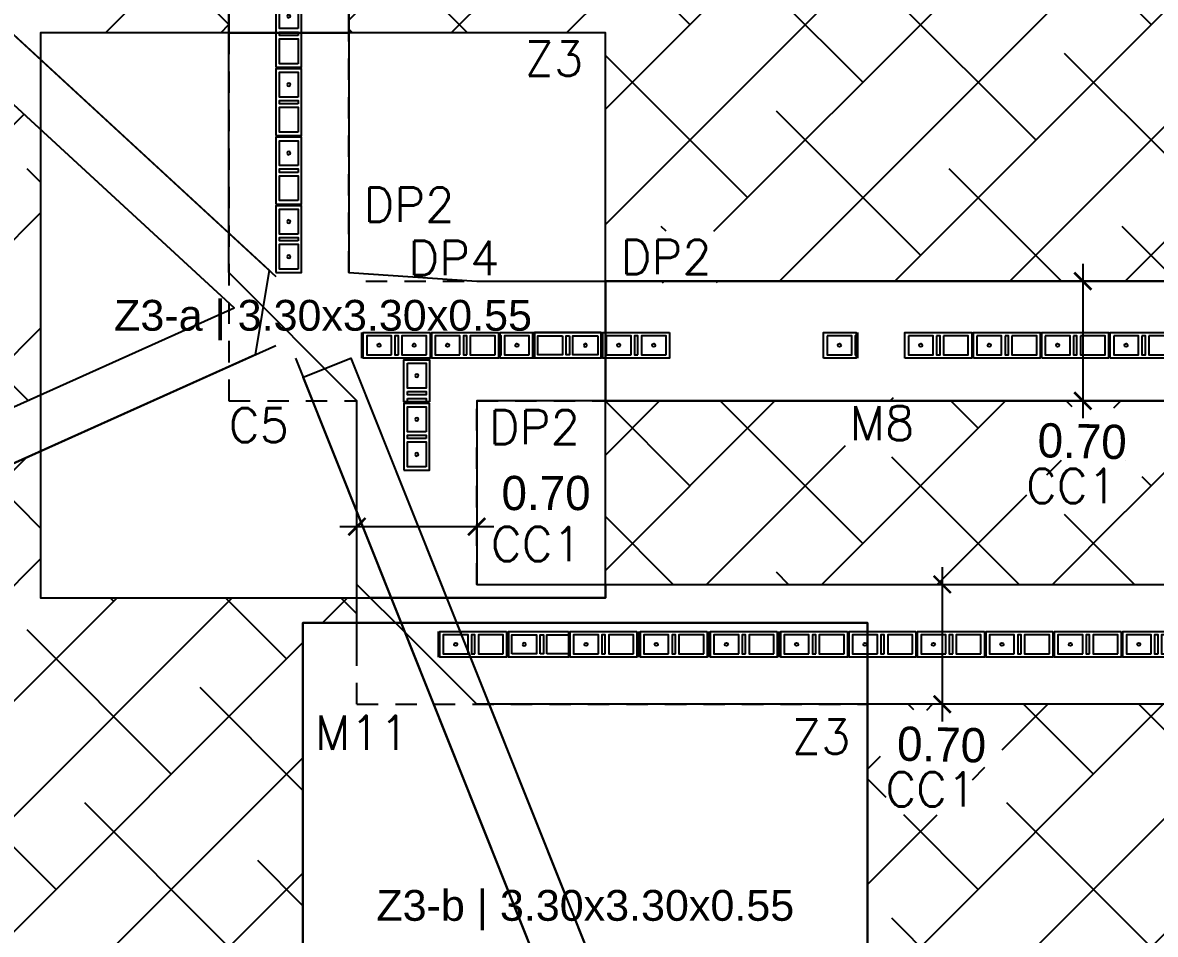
# Model space of a CAD drawing. Header units: metres. Extents: x -33.7 to 12.8, y -17.6 to 9.1.
# Drawn here: x -12.99 to -6.37, y -2.28 to 3.04 of the extents above; entities that cross this region are included whole.
import ezdxf
from ezdxf.enums import TextEntityAlignment as Align
from ezdxf.xclip import XClip

# ---------------------------------------------------------------- set-up
doc = ezdxf.new("R2010")
doc.units = ezdxf.units.M
doc.header["$XCLIPFRAME"] = 2
doc.linetypes.add('HIDDEN', pattern=[0.375, 0.25, -0.125])
for name, color, linetype in [('BLOCK251', 1, 'Continuous'), ('CIMIENTO 004', 4, 'Continuous'), ('COTAS', 1, 'Continuous'), ('CUANT-CC1-NETO', 30, 'Continuous'), ('CUANT-SA', 3, 'Continuous'), ('CUANT-TEXTO', 7, 'Continuous'), ('CUANT-TRASLAPE-ZAPATA', 8, 'Continuous'), ('CUANT-ZAPATAS', 5, 'Continuous'), ('S-contrapiso 001', 1, 'Continuous'), ('S-cotas 001', 1, 'Continuous'), ('S-solera de amarre 003', 3, 'Continuous'), ('S-text 003', 3, 'Continuous'), ('TEX5', 4, 'Continuous'), ('ZAPATA', 6, 'Continuous')]:
    doc.layers.add(name, color=color, linetype=linetype)
doc.styles.add('ROMANS', font='romans')
doc.styles.add('ROTULOS', font='GOTHIC.TTF')
doc.styles.get("Standard").update_dxf_attribs({"font": 'arial.ttf'})
doc.dimstyles.new('DIM_100_2', dxfattribs={"dimtxt": 0.2, "dimasz": 0.1, "dimexe": 0.1, "dimexo": 0.1, "dimgap": 0.15, "dimtad": 1, "dimtxsty": 'ROTULOS', "dimblk": 'ARCHTICK', "dimcen": 0.1, "dimdle": 0.1, "dimclrd": 256, "dimclre": 256, "dimclrt": 1, "dimaunit": 1, "dimadec": 3, "dimazin": 3, "dimtfac": 1, "dimtix": 1, "dimtmove": 2, "dimatfit": 0, "dimldrblk": 'FLECHA', "dimfxl": 0.25, "dimtvp": 1, "dimlwd": -1, "dimlwe": -1})

# ---------------------------------------------------------------- blocks, each defined once
blk = doc.blocks.new('*U159')
for points in [[(-0.075, 0.4), (0.075, 0.4), (0.075, 0.01), (-0.075, 0.01)], [(0.055, 0.38), (-0.055, 0.38), (-0.055, 0.235), (0.055, 0.235)], [(0.055, 0.215), (-0.055, 0.215), (-0.055, 0.195), (0.055, 0.195)], [(0.055, 0.175), (-0.055, 0.175), (-0.055, 0.03), (0.055, 0.03)]]:
    blk.add_lwpolyline(points, close=True)
at = {"color": 251}
blk.add_lwpolyline([(-0.075, 0), (0.075, 0)], dxfattribs=at)
at = {"color": 3}
blk.add_circle((0, 0.1025), 0.00953, dxfattribs=at)
blk = doc.blocks.new('*U160')
for points in [[(-0.075, 0.4), (0.075, 0.4), (0.075, 0.01), (-0.075, 0.01)], [(0.055, 0.38), (-0.055, 0.38), (-0.055, 0.235), (0.055, 0.235)], [(0.055, 0.215), (-0.055, 0.215), (-0.055, 0.195), (0.055, 0.195)], [(0.055, 0.175), (-0.055, 0.175), (-0.055, 0.03), (0.055, 0.03)]]:
    blk.add_lwpolyline(points, close=True)
at = {"color": 251}
blk.add_lwpolyline([(-0.075, 0), (0.075, 0)], dxfattribs=at)
at = {"color": 3}
blk.add_circle((0, 0.1025), 0.00953, dxfattribs=at)
blk = doc.blocks.new('*U161')
for points in [[(-0.075, 0.4), (0.075, 0.4), (0.075, 0.01), (-0.075, 0.01)], [(0.055, 0.38), (-0.055, 0.38), (-0.055, 0.235), (0.055, 0.235)], [(0.055, 0.215), (-0.055, 0.215), (-0.055, 0.195), (0.055, 0.195)], [(0.055, 0.175), (-0.055, 0.175), (-0.055, 0.03), (0.055, 0.03)]]:
    blk.add_lwpolyline(points, close=True)
at = {"color": 251}
blk.add_lwpolyline([(-0.075, 0), (0.075, 0)], dxfattribs=at)
at = {"color": 3}
blk.add_circle((0, 0.1025), 0.00953, dxfattribs=at)
blk = doc.blocks.new('*U162')
for points in [[(-0.075, 0.4), (0.075, 0.4), (0.075, 0.01), (-0.075, 0.01)], [(0.055, 0.38), (-0.055, 0.38), (-0.055, 0.235), (0.055, 0.235)], [(0.055, 0.215), (-0.055, 0.215), (-0.055, 0.195), (0.055, 0.195)], [(0.055, 0.175), (-0.055, 0.175), (-0.055, 0.03), (0.055, 0.03)]]:
    blk.add_lwpolyline(points, close=True)
at = {"color": 251}
blk.add_lwpolyline([(-0.075, 0), (0.075, 0)], dxfattribs=at)
at = {"color": 3}
blk.add_circle((0, 0.1025), 0.00953, dxfattribs=at)
blk = doc.blocks.new('*U164')
for points in [[(-0.075, 0.4), (0.075, 0.4), (0.075, 0.01), (-0.075, 0.01)], [(0.055, 0.38), (-0.055, 0.38), (-0.055, 0.235), (0.055, 0.235)], [(0.055, 0.215), (-0.055, 0.215), (-0.055, 0.195), (0.055, 0.195)], [(0.055, 0.175), (-0.055, 0.175), (-0.055, 0.03), (0.055, 0.03)]]:
    blk.add_lwpolyline(points, close=True)
at = {"color": 251}
blk.add_lwpolyline([(-0.075, 0), (0.075, 0)], dxfattribs=at)
at = {"color": 3}
blk.add_circle((0, 0.1025), 0.00953, dxfattribs=at)
blk = doc.blocks.new('*U163')
for points in [[(-0.075, 0.4), (0.075, 0.4), (0.075, 0.01), (-0.075, 0.01)], [(0.055, 0.38), (-0.055, 0.38), (-0.055, 0.235), (0.055, 0.235)], [(0.055, 0.215), (-0.055, 0.215), (-0.055, 0.195), (0.055, 0.195)], [(0.055, 0.175), (-0.055, 0.175), (-0.055, 0.03), (0.055, 0.03)]]:
    blk.add_lwpolyline(points, close=True)
at = {"color": 251}
blk.add_lwpolyline([(-0.075, 0), (0.075, 0)], dxfattribs=at)
at = {"color": 3}
blk.add_circle((0, 0.1025), 0.00953, dxfattribs=at)
blk = doc.blocks.new('*U165')
for points in [[(-0.075, 0.4), (0.075, 0.4), (0.075, 0.01), (-0.075, 0.01)], [(0.055, 0.38), (-0.055, 0.38), (-0.055, 0.235), (0.055, 0.235)], [(0.055, 0.215), (-0.055, 0.215), (-0.055, 0.195), (0.055, 0.195)], [(0.055, 0.175), (-0.055, 0.175), (-0.055, 0.03), (0.055, 0.03)]]:
    blk.add_lwpolyline(points, close=True)
at = {"color": 3}
blk.add_circle((0, 0.3075), 0.00953, dxfattribs=at)
blk = doc.blocks.new('*U166')
for points in [[(-0.075, 0.4), (0.075, 0.4), (0.075, 0.01), (-0.075, 0.01)], [(0.055, 0.38), (-0.055, 0.38), (-0.055, 0.235), (0.055, 0.235)], [(0.055, 0.215), (-0.055, 0.215), (-0.055, 0.195), (0.055, 0.195)], [(0.055, 0.175), (-0.055, 0.175), (-0.055, 0.03), (0.055, 0.03)]]:
    blk.add_lwpolyline(points, close=True)
at = {"color": 251}
blk.add_lwpolyline([(-0.075, 0), (0.075, 0)], dxfattribs=at)
at = {"color": 3}
for centre in [(0, 0.3075), (0, 0.1025)]:
    blk.add_circle(centre, 0.00953, dxfattribs=at)
blk = doc.blocks.new('*U167')
for points in [[(-0.075, 0.4), (0.075, 0.4), (0.075, 0.01), (-0.075, 0.01)], [(0.055, 0.38), (-0.055, 0.38), (-0.055, 0.235), (0.055, 0.235)], [(0.055, 0.215), (-0.055, 0.215), (-0.055, 0.195), (0.055, 0.195)], [(0.055, 0.175), (-0.055, 0.175), (-0.055, 0.03), (0.055, 0.03)]]:
    blk.add_lwpolyline(points, close=True)
at = {"color": 251}
blk.add_lwpolyline([(-0.075, 0), (0.075, 0)], dxfattribs=at)
at = {"color": 3}
blk.add_circle((0, 0.1025), 0.00953, dxfattribs=at)
blk = doc.blocks.new('*U168')
for points in [[(-0.075, 0.4), (0.075, 0.4), (0.075, 0.21), (-0.075, 0.21)], [(0.055, 0.38), (-0.055, 0.38), (-0.055, 0.235), (0.055, 0.235)]]:
    blk.add_lwpolyline(points, close=True)
at = {"color": 251}
blk.add_lwpolyline([(-0.075, 0.2), (0.075, 0.2)], dxfattribs=at)
blk.add_lwpolyline([(0.055, 0.21), (0.055, 0.215), (-0.055, 0.215), (-0.055, 0.21)])
at = {"color": 3}
blk.add_circle((0, 0.3075), 0.00953, dxfattribs=at)
blk = doc.blocks.new('*U169')
for points in [[(-0.075, 0.4), (0.075, 0.4), (0.075, 0.01), (-0.075, 0.01)], [(0.055, 0.38), (-0.055, 0.38), (-0.055, 0.235), (0.055, 0.235)], [(0.055, 0.215), (-0.055, 0.215), (-0.055, 0.195), (0.055, 0.195)], [(0.055, 0.175), (-0.055, 0.175), (-0.055, 0.03), (0.055, 0.03)]]:
    blk.add_lwpolyline(points, close=True)
at = {"color": 251}
blk.add_lwpolyline([(-0.075, 0), (0.075, 0)], dxfattribs=at)
at = {"color": 3}
for centre in [(0, 0.3075), (0, 0.1025)]:
    blk.add_circle(centre, 0.00953, dxfattribs=at)
blk = doc.blocks.new('*U170')
for points in [[(-0.075, 0.4), (0.075, 0.4), (0.075, 0.21), (-0.075, 0.21)], [(0.055, 0.38), (-0.055, 0.38), (-0.055, 0.235), (0.055, 0.235)]]:
    blk.add_lwpolyline(points, close=True)
at = {"color": 251}
blk.add_lwpolyline([(-0.075, 0.2), (0.075, 0.2)], dxfattribs=at)
blk.add_lwpolyline([(0.055, 0.21), (0.055, 0.215), (-0.055, 0.215), (-0.055, 0.21)])
at = {"color": 3}
blk.add_circle((0, 0.3075), 0.00953, dxfattribs=at)
blk = doc.blocks.new('*U171')
for points in [[(-0.075, 0.4), (0.075, 0.4), (0.075, 0.01), (-0.075, 0.01)], [(0.055, 0.38), (-0.055, 0.38), (-0.055, 0.235), (0.055, 0.235)], [(0.055, 0.215), (-0.055, 0.215), (-0.055, 0.195), (0.055, 0.195)], [(0.055, 0.175), (-0.055, 0.175), (-0.055, 0.03), (0.055, 0.03)]]:
    blk.add_lwpolyline(points, close=True)
at = {"color": 251}
blk.add_lwpolyline([(-0.075, 0), (0.075, 0)], dxfattribs=at)
at = {"color": 3}
blk.add_circle((0, 0.3075), 0.00953, dxfattribs=at)
blk = doc.blocks.new('*U172')
for points in [[(-0.075, 0.4), (0.075, 0.4), (0.075, 0.01), (-0.075, 0.01)], [(0.055, 0.38), (-0.055, 0.38), (-0.055, 0.235), (0.055, 0.235)], [(0.055, 0.215), (-0.055, 0.215), (-0.055, 0.195), (0.055, 0.195)], [(0.055, 0.175), (-0.055, 0.175), (-0.055, 0.03), (0.055, 0.03)]]:
    blk.add_lwpolyline(points, close=True)
at = {"color": 251}
blk.add_lwpolyline([(-0.075, 0), (0.075, 0)], dxfattribs=at)
at = {"color": 3}
blk.add_circle((0, 0.3075), 0.00953, dxfattribs=at)
blk = doc.blocks.new('*U192')
for points in [[(-0.075, 0.4), (0.075, 0.4), (0.075, 0.01), (-0.075, 0.01)], [(0.055, 0.38), (-0.055, 0.38), (-0.055, 0.235), (0.055, 0.235)], [(0.055, 0.215), (-0.055, 0.215), (-0.055, 0.195), (0.055, 0.195)], [(0.055, 0.175), (-0.055, 0.175), (-0.055, 0.03), (0.055, 0.03)]]:
    blk.add_lwpolyline(points, close=True)
at = {"color": 251}
blk.add_lwpolyline([(-0.075, 0), (0.075, 0)], dxfattribs=at)
at = {"color": 3}
blk.add_circle((0, 0.3075), 0.00953, dxfattribs=at)
blk = doc.blocks.new('*U193')
for points in [[(-0.075, 0.4), (0.075, 0.4), (0.075, 0.01), (-0.075, 0.01)], [(0.055, 0.38), (-0.055, 0.38), (-0.055, 0.235), (0.055, 0.235)], [(0.055, 0.215), (-0.055, 0.215), (-0.055, 0.195), (0.055, 0.195)], [(0.055, 0.175), (-0.055, 0.175), (-0.055, 0.03), (0.055, 0.03)]]:
    blk.add_lwpolyline(points, close=True)
at = {"color": 251}
blk.add_lwpolyline([(-0.075, 0), (0.075, 0)], dxfattribs=at)
at = {"color": 3}
blk.add_circle((0, 0.3075), 0.00953, dxfattribs=at)
blk = doc.blocks.new('*U199')
for points in [[(-0.075, 0.4), (0.075, 0.4), (0.075, 0.01), (-0.075, 0.01)], [(0.055, 0.38), (-0.055, 0.38), (-0.055, 0.235), (0.055, 0.235)], [(0.055, 0.215), (-0.055, 0.215), (-0.055, 0.195), (0.055, 0.195)], [(0.055, 0.175), (-0.055, 0.175), (-0.055, 0.03), (0.055, 0.03)]]:
    blk.add_lwpolyline(points, close=True)
at = {"color": 251}
blk.add_lwpolyline([(-0.075, 0), (0.075, 0)], dxfattribs=at)
at = {"color": 3}
for centre in [(0, 0.3075), (0, 0.1025)]:
    blk.add_circle(centre, 0.00953, dxfattribs=at)
blk = doc.blocks.new('*U200')
for points in [[(-0.075, 0.4), (0.075, 0.4), (0.075, 0.01), (-0.075, 0.01)], [(0.055, 0.38), (-0.055, 0.38), (-0.055, 0.235), (0.055, 0.235)], [(0.055, 0.215), (-0.055, 0.215), (-0.055, 0.195), (0.055, 0.195)], [(0.055, 0.175), (-0.055, 0.175), (-0.055, 0.03), (0.055, 0.03)]]:
    blk.add_lwpolyline(points, close=True)
at = {"color": 3}
blk.add_circle((0, 0.3075), 0.00953, dxfattribs=at)
blk = doc.blocks.new('*U278')
for points in [[(-0.075, 0.4), (0.075, 0.4), (0.075, 0.01), (-0.075, 0.01)], [(0.055, 0.38), (-0.055, 0.38), (-0.055, 0.235), (0.055, 0.235)], [(0.055, 0.215), (-0.055, 0.215), (-0.055, 0.195), (0.055, 0.195)], [(0.055, 0.175), (-0.055, 0.175), (-0.055, 0.03), (0.055, 0.03)]]:
    blk.add_lwpolyline(points, close=True)
at = {"color": 251}
blk.add_lwpolyline([(-0.075, 0), (0.075, 0)], dxfattribs=at)
at = {"color": 3}
for centre in [(0, 0.3075), (0, 0.1025)]:
    blk.add_circle(centre, 0.00953, dxfattribs=at)
blk = doc.blocks.new('*U279')
for points in [[(-0.075, 0.4), (0.075, 0.4), (0.075, 0.01), (-0.075, 0.01)], [(0.055, 0.38), (-0.055, 0.38), (-0.055, 0.235), (0.055, 0.235)], [(0.055, 0.215), (-0.055, 0.215), (-0.055, 0.195), (0.055, 0.195)], [(0.055, 0.175), (-0.055, 0.175), (-0.055, 0.03), (0.055, 0.03)]]:
    blk.add_lwpolyline(points, close=True)
at = {"color": 251}
blk.add_lwpolyline([(-0.075, 0), (0.075, 0)], dxfattribs=at)
at = {"color": 3}
blk.add_circle((0, 0.1025), 0.00953, dxfattribs=at)
blk = doc.blocks.new('*U280')
for points in [[(-0.075, 0.4), (0.075, 0.4), (0.075, 0.01), (-0.075, 0.01)], [(0.055, 0.38), (-0.055, 0.38), (-0.055, 0.235), (0.055, 0.235)], [(0.055, 0.215), (-0.055, 0.215), (-0.055, 0.195), (0.055, 0.195)], [(0.055, 0.175), (-0.055, 0.175), (-0.055, 0.03), (0.055, 0.03)]]:
    blk.add_lwpolyline(points, close=True)
at = {"color": 251}
blk.add_lwpolyline([(-0.075, 0), (0.075, 0)], dxfattribs=at)
at = {"color": 3}
blk.add_circle((0, 0.1025), 0.00953, dxfattribs=at)
blk = doc.blocks.new('*U281')
for points in [[(-0.075, 0.4), (0.075, 0.4), (0.075, 0.01), (-0.075, 0.01)], [(0.055, 0.38), (-0.055, 0.38), (-0.055, 0.235), (0.055, 0.235)], [(0.055, 0.215), (-0.055, 0.215), (-0.055, 0.195), (0.055, 0.195)], [(0.055, 0.175), (-0.055, 0.175), (-0.055, 0.03), (0.055, 0.03)]]:
    blk.add_lwpolyline(points, close=True)
at = {"color": 251}
blk.add_lwpolyline([(-0.075, 0), (0.075, 0)], dxfattribs=at)
at = {"color": 3}
blk.add_circle((0, 0.1025), 0.00953, dxfattribs=at)
blk = doc.blocks.new('_ArchTick')
at = {"color": 0, "linetype": 'ByBlock', "lineweight": -2, "const_width": 0.15}
blk.add_lwpolyline([(-0.5, -0.5), (0.5, 0.5)], dxfattribs=at)
blk = doc.blocks.new('*D420')
at = {"layer": 'COTAS', "transparency": 16777216}
for p, q in [((-11.1382, 0.099), (-10.2382, 0.099)), ((-11.0382, -0.001), (-11.0382, -0.001)), ((-10.3382, -0.001), (-10.3382, -0.001))]:
    blk.add_line(p, q, dxfattribs=at)
at = {"layer": 'Defpoints', "color": 0, "transparency": 16777216}
for p in [(-11.0382, 0.099), (-10.3382, 0.099), (-10.3382, 0.099)]:
    blk.add_point(p, dxfattribs=at)
at = {"layer": 'COTAS', "linetype": 'ByBlock', "transparency": 16777216, "xscale": 0.1, "yscale": 0.1, "zscale": 0.1, "rotation": 180}
blk.add_blockref('_ArchTick', (-11.0382, 0.099), dxfattribs=at)
at = {"layer": 'COTAS', "linetype": 'ByBlock', "transparency": 16777216, "xscale": 0.1, "yscale": 0.1, "zscale": 0.1}
blk.add_blockref('_ArchTick', (-10.3382, 0.099), dxfattribs=at)
at = {"layer": 'COTAS', "color": 1, "transparency": 16777216, "insert": (-9.9329, 0.2941), "char_height": 0.2, "attachment_point": 5, "style": 'ROTULOS'}
blk.add_mtext('\\A1;0.70', dxfattribs=at)
blk = doc.blocks.new('FLECHA')
h = blk.add_hatch(color=256)
edge = h.paths.add_edge_path()
edge.add_line((-0.76, -0.716), (-0.346, 0))
edge.add_line((-0.346, 0), (-0.76, 0.716))
edge.add_arc((-0.63, 0.791), 0.15, 30, 210, ccw=False)
edge.add_line((-0.5, 0.866), (0, 0))
edge.add_line((0, 0), (-0.5, -0.866))
edge.add_arc((-0.63, -0.791), 0.15, 150, 330, ccw=False)
blk.add_line((-0.346, 0), (-1.83, 0))
blk.add_lwpolyline([(-0.76, -0.716), (-0.346, 0), (-0.76, 0.716, -1), (-0.5, 0.866), (0, 0), (-0.5, -0.866, -1)], format="xyb", close=True)
blk = doc.blocks.new('*D428')
at = {"layer": 'Defpoints', "color": 0, "transparency": 16777216}
for p in [(-6.7963, 1.5334), (-6.7963, 0.8334), (-6.7963, 0.8334)]:
    blk.add_point(p, dxfattribs=at)
at = {"layer": 'S-cotas 001', "transparency": 16777216}
for p, q in [((-6.7963, 1.6334), (-6.7963, 0.7334)), ((-6.6963, 1.5334), (-6.6963, 1.5334)), ((-6.6963, 0.8334), (-6.6963, 0.8334))]:
    blk.add_line(p, q, dxfattribs=at)
at = {"layer": 'S-cotas 001', "linetype": 'ByBlock', "transparency": 16777216, "xscale": 0.1, "yscale": 0.1, "zscale": 0.1}
for p, rotation in [((-6.7963, 1.5334), 90), ((-6.7963, 0.8334), 270)]:
    blk.add_blockref('_ArchTick', p, dxfattribs=dict(at, rotation=rotation))
at = {"layer": 'S-cotas 001', "color": 1, "transparency": 16777216, "insert": (-6.8002, 0.597), "char_height": 0.2, "attachment_point": 5, "rotation": 358.70947, "style": 'ROTULOS'}
blk.add_mtext('\\A1;0.70', dxfattribs=at)
blk = doc.blocks.new('*D429')
at = {"layer": 'Defpoints', "color": 0, "transparency": 16777216}
for p in [(-7.6178, -0.2387), (-7.6178, -0.9387), (-7.6178, -0.9387)]:
    blk.add_point(p, dxfattribs=at)
at = {"layer": 'S-cotas 001', "transparency": 16777216}
for p, q in [((-7.6178, -0.1387), (-7.6178, -1.0387)), ((-7.5178, -0.2387), (-7.5178, -0.2387)), ((-7.5178, -0.9387), (-7.5178, -0.9387))]:
    blk.add_line(p, q, dxfattribs=at)
at = {"layer": 'S-cotas 001', "linetype": 'ByBlock', "transparency": 16777216, "xscale": 0.1, "yscale": 0.1, "zscale": 0.1}
for p, rotation in [((-7.6178, -0.2387), 90), ((-7.6178, -0.9387), 270)]:
    blk.add_blockref('_ArchTick', p, dxfattribs=dict(at, rotation=rotation))
at = {"layer": 'S-cotas 001', "color": 1, "transparency": 16777216, "insert": (-7.6217, -1.1751), "char_height": 0.2, "attachment_point": 5, "rotation": 358.70947, "style": 'ROTULOS'}
blk.add_mtext('\\A1;0.70', dxfattribs=at)

msp = doc.modelspace()

# ---------------------------------------------------------------- hatches: boundary and pattern name
at = {"layer": 'S-contrapiso 001'}
h = msp.add_hatch(dxfattribs=at)
h.set_pattern_fill('ANSI38', color=256, scale=0.15)
h.paths.add_polyline_path([(-4.6593, 0.8334), (-8.386, 0.8334), (-8.386, -0.2387), (-4.6593, -0.2387)])
h.paths.add_polyline_path([(-5.3507, 0.0369), (-4.7173, 0.0369), (-4.7173, -0.2631), (-5.3507, -0.2631)])
h.paths.add_polyline_path([(-8.1834, 0.8535), (-7.731, 0.8535), (-7.731, 0.5535), (-8.1834, 0.5535)])
h.paths.add_polyline_path([(-9.586, 0.8334), (-9.586, -0.2387), (-8.386, -0.2387), (-8.386, 0.8334)])
h.paths.add_polyline_path([(-8.386, 6.3702), (-8.386, 1.5334), (-4.6593, 1.5334), (-4.6593, 3.3291), (-2.586, 3.3291), (-2.586, 6.3702)])
h.paths.add_polyline_path([(-11.086, 6.3702), (-11.086, 2.9834), (-9.586, 2.9834), (-9.586, 1.5334), (-8.386, 1.5334), (-8.386, 6.3702)])
h.paths.add_polyline_path([(-9.5393, 1.8241), (-8.9155, 1.8241), (-8.9155, 1.5241), (-9.5393, 1.5241)])
h.paths.add_polyline_path([(-8.386, 6.3702), (-8.386, 7.7363), (-8.8848, 7.7363), (-9.2848, 7.7363), (-9.6848, 7.7363), (-10.0848, 7.7363), (-10.4848, 7.7363), (-10.611, 7.7363), (-10.8848, 7.7362), (-11.086, 7.7362), (-11.086, 6.3702)])
h.paths.add_polyline_path([(-3.182, 7.8863), (-3.182, 7.8663), (-3.182, 7.8364), (-3.182, 7.7563), (-3.182, 7.7363), (-3.372, 7.7363), (-3.372, 7.8364), (-3.7597, 7.8364), (-3.7597, 7.7363), (-3.986, 7.7363), (-3.986, 6.7363), (-4.686, 6.7363), (-4.686, 7.7363), (-4.9222, 7.7363), (-5.1122, 7.7363), (-5.3598, 7.7363), (-5.7598, 7.7363), (-6.1598, 7.7363), (-6.5598, 7.7363), (-6.9598, 7.7363), (-7.3598, 7.7363), (-7.586, 7.7362), (-7.586, 6.7363), (-8.286, 6.7363), (-8.286, 7.7363), (-8.386, 7.7363), (-8.386, 6.3702), (-2.586, 6.3702), (-2.586, 6.7363), (-2.936, 6.7363), (-2.936, 7.7363), (-3.172, 7.7363), (-3.172, 7.8364), (-3.172, 7.8863)], is_closed=False)
h.paths.add_polyline_path([(-2.586, 3.3291), (1.439, 3.3291), (1.439, 4.9451), (-2.011, 4.9451), (-2.011, 6.3702), (-2.586, 6.3702)])
h.paths.add_polyline_path([(-2.011, 7.7363), (-2.236, 7.7363), (-2.236, 6.7363), (-2.586, 6.7363), (-2.586, 6.3702), (-2.011, 6.3702)])
h.paths.add_polyline_path([(4.6574, 4.9302), (3.9462, 5.2268), (4.0571, 5.4926), (2.139, 6.2926), (2.139, 1.5084), (3.2303, 1.5084)])
h.paths.add_polyline_path([(10.1144, 2.8169), (9.7724, 2.9595), (9.9071, 3.2826), (6.4461, 4.726), (6.2536, 4.2645), (5.3035, 4.6608), (3.9158, 1.3334), (9.4957, 1.3334), (9.7777, 2.0095)])
h.paths.add_polyline_path([(8.7205, 1.6505), (9.3407, 1.3935), (9.1876, 1.024), (8.5673, 1.281)])
h.paths.add_polyline_path([(9.4957, 1.3334), (3.9158, 1.3334), (3.6968, 0.8084), (2.139, 0.8084), (2.139, -2.6637), (7.8287, -2.6637)])
h.paths.add_polyline_path([(7.0302, -2.4025), (7.6504, -2.6595), (7.4973, -3.029), (6.877, -2.772)])
h.paths.add_polyline_path([(8.6568, 1.3446), (9.1961, 1.0926), (9.0691, 0.8208), (8.5298, 1.0728)])
h.paths.add_polyline_path([(7.453, -3.5646), (7.8287, -2.6637), (2.139, -2.6637), (2.139, -3.1747), (3.0741, -3.5646)])
h.paths.add_polyline_path([(3.0741, -3.5646), (6.4622, -4.9777), (6.5969, -4.6546), (6.9389, -4.7973), (7.453, -3.5646)])
h.paths.add_polyline_path([(-5.3882, -2.6637), (-5.3882, -0.9387), (-8.0538, -0.9387), (-8.0538, -2.6637)])
h.paths.add_polyline_path([(-6.0368, -2.5157), (-5.5845, -2.5157), (-5.5845, -2.8157), (-6.0368, -2.8157)])
h.paths.add_polyline_path([(-11.386, -3.8953), (-11.386, -2.6637), (-11.386, -0.3166), (-12.886, -0.3166), (-12.886, 0.5401), (-15.8572, -0.7944), (-17.5814, -3.3881), (-14.0719, -5.7717), (-13.5557, -4.9952), (-12.557, -5.6591)])
h.paths.add_polyline_path([(-15.8572, -0.7944), (-17.6054, -1.5796), (-17.4593, -1.6767), (-18.2811, -2.9129), (-17.5814, -3.3881)])
h.paths.add_polyline_path([(-12.886, 1.3334), (-12.886, 2.4194), (-15.3829, 4.7202), (-17.9279, 4.7202), (-20.7334, 0.4997), (-17.9006, -1.3833), (-15.5456, -0.3256), (-14.4428, 1.3334)])
h.paths.add_polyline_path([(-11.786, 2.9834), (-12.886, 2.9834), (-12.886, 2.8274), (-15.36, 5.107), (-15.36, 5.5139), (-11.786, 5.5139), (-11.786, 2.9834)])
h.paths.add_polyline_path([(-23.2556, 0.1331), (-23.1743, 0.079), (-22.2323, 1.4961), (-20.9832, 0.6658), (-18.2881, 4.7202), (-18.66, 4.7202), (-18.66, 7.0363)])
h.paths.add_polyline_path([(-15.36, 7.0363), (-15.36, 6.3702), (-11.786, 6.3702), (-11.786, 7.0363)])
h.paths.add_polyline_path([(-14.9493, 6.5059), (-14.4969, 6.5059), (-14.4969, 6.2059), (-14.9493, 6.2059)])
h.paths.add_polyline_path([(-13.402, 7.054), (-12.7307, 7.0389), (-12.7397, 6.639), (-13.411, 6.6541)])
h.paths.add_polyline_path([(-11.736, 6.2139), (-11.736, 6.3702), (-15.36, 6.3702), (-15.36, 6.2139)])
h.paths.add_polyline_path([(-22.706, -7.3169), (-22.4748, -6.3262), (-20.6318, -6.7465), (-19.9949, -3.9537), (-22.5603, -2.2485), (-24.2496, -4.7898), (-23.3334, -5.3988), (-24.0254, -6.4398)])
h.paths.add_polyline_path([(-25.7636, -7.053), (-25.6242, -7.0875), (-25.9129, -8.2523), (-23.5743, -8.8319), (-23.4877, -8.4824), (-23.4397, -8.2471), (-23.8182, -8.1533), (-24.2016, -8.0582), (-24.5899, -7.962), (-24.9781, -7.8658), (-25.3664, -7.7696), (-25.7449, -7.6757), (-25.7088, -7.5301), (-25.3206, -7.6264), (-24.9323, -7.7226), (-24.5441, -7.8188), (-24.1558, -7.9151), (-23.7821, -8.0077), (-23.3939, -8.1039), (-23.2483, -8.14), (-23.3445, -8.5282), (-23.4287, -8.868), (-23.0877, -8.9525), (-22.706, -7.3169), (-24.0254, -6.4398), (-24.7173, -7.4808), (-25.6392, -6.868)])
h.paths.add_polyline_path([(-19.3284, -9.3819), (-18.7609, -9.7591), (-16.3508, -6.1334), (-13.937, -7.7379), (-13.7738, -7.492), (-14.7736, -6.8274), (-14.238, -6.0216), (-17.7475, -3.638), (-19.9216, -6.9085), (-18.797, -7.165)])
h.paths.add_polyline_path([(-19.7546, -10.8089), (-19.5492, -10.945), (-18.927, -10.009), (-19.4029, -9.6926), (-19.6751, -10.8286)])
h.paths.add_polyline_path([(-18.6973, -16.0499), (-18.2664, -14.311), (-20.7079, -12.6881), (-19.7152, -11.1948), (-20.6224, -10.5938), (-20.8884, -10.5278), (-21.2767, -10.4316), (-21.6649, -10.3354), (-22.0532, -10.2391), (-22.124, -10.2216), (-24.9656, -14.4963)])
h.paths.add_polyline_path([(-24.9656, -14.4963), (-22.124, -10.2216), (-22.4414, -10.1429), (-22.8297, -10.0467), (-23.218, -9.9505), (-23.6062, -9.8542), (-23.9945, -9.758), (-24.3827, -9.6618), (-24.771, -9.5655), (-25.1592, -9.4693), (-25.5475, -9.3731), (-25.9357, -9.2769), (-26.1534, -9.2229), (-26.324, -9.1806), (-26.7122, -9.0844), (-27.1005, -8.9882), (-27.2036, -8.9626), (-30.0452, -13.2373), (-25.6764, -14.3201)])
h.paths.add_polyline_path([(-22.1972, -9.4099), (-21.5063, -9.5712), (-21.5972, -9.9607), (-22.2881, -9.7994)])
h.paths.add_polyline_path([(-27.2036, -8.9626), (-27.4887, -8.8919), (-27.877, -8.7957), (-28.2652, -8.6995), (-28.2888, -8.6936), (-28.6535, -8.6032), (-29.032, -8.5094), (-29.1026, -8.4919), (-31.9442, -12.7666), (-30.0452, -13.2373)])
h.paths.add_polyline_path([(-29.6289, -8.3615), (-29.6974, -8.3445), (-29.733, -8.3357), (-30.0423, -8.259), (-33.4182, -12.4013), (-31.9442, -12.7666), (-29.1026, -8.4919), (-29.2503, -8.4553)])
h.paths.add_polyline_path([(-27.3143, -6.1019), (-26.9261, -6.1982), (-26.5378, -6.2944), (-26.4809, -6.3085), (-26.7993, -6.0969), (-26.1073, -5.0559), (-26.5251, -4.7781), (-27.3934, -6.0824), (-27.3241, -6.0995)], is_closed=False)
h.paths.add_polyline_path([(-26.1838, -6.5367), (-26.1924, -6.5713), (-26.338, -6.5352), (-26.3294, -6.5006), (-26.5836, -6.4376), (-26.9719, -6.3414), (-27.3601, -6.2451), (-27.4817, -6.215), (-27.7172, -6.5687), (-26.0735, -6.9761), (-25.889, -6.702), (-26.1102, -6.5549)])
h.paths.add_polyline_path([(-27.7888, -6.6763), (-28.4237, -7.6299), (-28.0482, -7.723)])
h.paths.add_polyline_path([(-23.1743, 0.079), (-23.2556, 0.1331), (-26.5251, -4.7781), (-26.1073, -5.0559), (-25.4153, -4.0149), (-24.4994, -4.6237), (-22.8101, -2.0824), (-24.0592, -1.2521)])
h.paths.add_polyline_path([(-14.4428, 1.3334), (-15.5456, -0.3256), (-12.886, 0.8689), (-12.886, 1.3334)])
h.paths.add_polyline_path([(-11.0382, -0.4636), (-11.0382, -0.3166), (-11.386, -0.3166), (-11.386, -2.6637), (-11.3538, -2.6637), (-11.3538, -0.4636)])
h.paths.add_polyline_path([(-19.9216, -6.9085), (-17.7475, -3.638), (-18.4471, -3.1628), (-19.2861, -4.4249), (-19.7277, -4.1314), (-20.3393, -6.8132)])
h.paths.add_polyline_path([(2.1518, -2.8988), (2.7756, -2.8988), (2.7756, -3.1988), (2.1518, -3.1988)])
h.paths.add_polyline_path([(-20.7446, -3.7304), (-20.0476, -3.8632), (-20.1225, -4.2561), (-20.8195, -4.1233)])
h.paths.add_polyline_path([(-25.755, -7.6631), (-25.1515, -7.8209), (-25.2273, -8.1111), (-25.8309, -7.9534)])
h.paths.add_polyline_path([(-19.2987, -9.1554), (-19.0535, -8.8097), (-18.8088, -8.9833), (-19.054, -9.329)])
h.paths.add_polyline_path([(-20.9886, -10.5251), (-20.5588, -10.6317), (-20.631, -10.9229), (-21.0608, -10.8163)])
h.paths.add_polyline_path([(-25.441, -14.4093), (-25.2795, -13.7576), (-24.8912, -13.8538), (-25.0527, -14.5055)])
h.paths.add_polyline_path([(-25.6505, -14.3528), (-25.5225, -13.7715), (-25.2295, -13.8361), (-25.3575, -14.4174)])
h.paths.add_polyline_path([(-19.8576, -6.0936), (-19.4643, -5.503), (-19.1314, -5.7247), (-19.5246, -6.3153)])
h.paths.add_polyline_path([(-2.011, 6.6254), (-2.0963, 6.6254), (-2.0963, 6.9254), (-2.011, 6.9254)], flags=16)
h.paths.add_polyline_path([(-2.011, 6.8147), (-2.1595, 6.8147), (-2.1595, 7.2147), (-2.011, 7.2147)], flags=16)
h.paths.add_polyline_path([(-7.1504, 0.8049), (-6.441, 0.789), (-6.45, 0.3891), (-7.1594, 0.4051)], flags=16)
h.paths.add_polyline_path([(-7.1232, 0.4867), (-6.547, 0.4867), (-6.547, 0.1867), (-7.1232, 0.1867)], flags=16)
h.paths.add_polyline_path([(-6.0487, -0.1365), (-6.0487, 0.5635), (-5.6487, 0.5635), (-5.6487, -0.1365)], flags=16)
h.paths.add_polyline_path([(-11.0246, 6.0206), (-10.3913, 6.0206), (-10.3913, 5.7206), (-11.0246, 5.7206)], flags=16)
h.paths.add_polyline_path([(-10.7401, 4.2263), (-10.1639, 4.2263), (-10.1639, 3.9263), (-10.7401, 3.9263)], flags=16)
h.paths.add_polyline_path([(-10.8373, 4.5734), (-10.1277, 4.5734), (-10.1277, 4.1734), (-10.8373, 4.1734)], flags=16)
h.paths.add_polyline_path([(-8.9728, 6.9005), (-8.9728, 7.572), (-8.5728, 7.572), (-8.5728, 6.9005)], flags=16)
h.paths.add_polyline_path([(-10.0971, 7.638), (-9.4258, 7.6229), (-9.4348, 7.223), (-10.1061, 7.2381)], flags=16)
h.paths.add_polyline_path([(-10.0218, 7.3154), (-9.4265, 7.3154), (-9.4265, 7.0154), (-10.0218, 7.0154)], flags=16)
h.paths.add_polyline_path([(-10.8373, 7.0355), (-10.1277, 7.0355), (-10.1277, 6.6355), (-10.8373, 6.6355)], flags=16)
h.paths.add_polyline_path([(-10.7401, 6.6884), (-10.1639, 6.6884), (-10.1639, 6.3884), (-10.7401, 6.3884)], flags=16)
h.paths.add_polyline_path([(-5.3728, 6.9005), (-5.3728, 7.572), (-4.9728, 7.572), (-4.9728, 6.9005)], flags=16)
h.paths.add_polyline_path([(-6.3245, 7.3651), (-5.7292, 7.3651), (-5.7292, 7.0651), (-6.3245, 7.0651)], flags=16)
h.paths.add_polyline_path([(-6.3998, 7.638), (-5.7285, 7.6229), (-5.7375, 7.223), (-6.4088, 7.2381)], flags=16)
h.paths.add_polyline_path([(-3.7873, 7.2147), (-3.0777, 7.2147), (-3.0777, 6.8147), (-3.7873, 6.8147)], flags=16)
h.paths.add_polyline_path([(-7.2901, 6.8676), (-6.7139, 6.8676), (-6.7139, 6.5676), (-7.2901, 6.5676)], flags=16)
h.paths.add_polyline_path([(-7.3873, 7.2147), (-6.6777, 7.2147), (-6.6777, 6.8147), (-7.3873, 6.8147)], flags=16)
h.paths.add_polyline_path([(-1.8399, 4.034), (-1.1304, 4.034), (-1.1304, 3.634), (-1.8399, 3.634)], flags=16)
h.paths.add_polyline_path([(0.4157, 4.2451), (0.9919, 4.2451), (0.9919, 3.9451), (0.4157, 3.9451)], flags=16)
h.paths.add_polyline_path([(0.3231, 4.5921), (1.0326, 4.5921), (1.0326, 4.1921), (0.3231, 4.1921)], flags=16)
h.paths.add_polyline_path([(3.3137, 4.5875), (3.9633, 4.302), (3.8023, 3.9358), (3.1528, 4.2213)], flags=16)
h.paths.add_polyline_path([(3.2297, 4.2453), (3.7572, 4.0135), (3.6365, 3.7389), (3.109, 3.9707)], flags=16)
h.paths.add_polyline_path([(2.1466, -0.3731), (2.7704, -0.3731), (2.7704, -0.6731), (2.1466, -0.6731)], flags=16)
h.paths.add_polyline_path([(3.1299, 0.6767), (3.7728, 0.6767), (3.7728, 0.3767), (3.1299, 0.3767)], flags=16)
h.paths.add_polyline_path([(6.9665, -2.7084), (7.5058, -2.9604), (7.3788, -3.2322), (6.8395, -2.9801)], flags=16)
h.paths.add_polyline_path([(-7.9718, -0.9672), (-7.2625, -0.9832), (-7.2715, -1.3831), (-7.9809, -1.3671)], flags=16)
h.paths.add_polyline_path([(-7.9447, -1.2855), (-7.3685, -1.2855), (-7.3685, -1.5855), (-7.9447, -1.5855)], flags=16)
h.paths.add_polyline_path([(-16.0534, -4.1835), (-15.8082, -3.8378), (-15.5635, -4.0114), (-15.8087, -4.3571)], flags=16)
h.paths.add_polyline_path([(-15.882, -4.4089), (-15.4893, -3.818), (-15.1561, -4.0394), (-15.5489, -4.6303)], flags=16)
h.paths.add_polyline_path([(-15.4944, -0.66), (-15.1916, -1.3017), (-15.5533, -1.4724), (-15.8562, -0.8307)], flags=16)
h.paths.add_polyline_path([(-15.1916, -0.7068), (-14.9795, -1.0737), (-15.2392, -1.2238), (-15.4513, -0.8569)], flags=16)
h.paths.add_polyline_path([(-12.4951, -4.0567), (-11.9374, -4.4306), (-12.1602, -4.7628), (-12.7178, -4.3889)], flags=16)
h.paths.add_polyline_path([(-12.6176, -4.3441), (-12.1384, -4.6972), (-12.3163, -4.9387), (-12.7955, -4.5856)], flags=16)
h.paths.add_polyline_path([(-18.1856, -2.8372), (-17.7928, -2.2463), (-17.4597, -2.4677), (-17.8524, -3.0586)], flags=16)
h.paths.add_polyline_path([(-19.6813, 0.7981), (-19.0904, 0.4053), (-19.3118, 0.0722), (-19.9027, 0.465)], flags=16)
h.paths.add_polyline_path([(-15.0925, 3.5852), (-14.7506, 3.8357), (-14.5733, 3.5937), (-14.9152, 3.3432)], flags=16)
h.paths.add_polyline_path([(-19.1626, 2.6531), (-18.5717, 2.2604), (-18.7931, 1.9272), (-19.384, 2.32)], flags=16)
h.paths.add_polyline_path([(-18.8699, 2.7271), (-18.5287, 2.4757), (-18.7067, 2.2342), (-19.0479, 2.4856)], flags=16)
h.paths.add_polyline_path([(-15.0544, 3.2966), (-14.5142, 3.7567), (-14.2549, 3.4521), (-14.795, 2.9921)], flags=16)
h.paths.add_polyline_path([(-15.3473, 5.5061), (-14.7235, 5.5061), (-14.7235, 5.2061), (-15.3473, 5.2061)], flags=16)
h.paths.add_polyline_path([(-13.6656, 5.4855), (-12.9562, 5.4695), (-12.9653, 5.0696), (-13.6746, 5.0856)], flags=16)
h.paths.add_polyline_path([(-13.6384, 5.1672), (-13.0622, 5.1672), (-13.0622, 4.8672), (-13.6384, 4.8672)], flags=16)
h.paths.add_polyline_path([(-20.9408, 3.2934), (-20.4616, 2.9403), (-20.6396, 2.6988), (-21.1188, 3.0519)], flags=16)
h.paths.add_polyline_path([(-20.8113, 3.603), (-20.2521, 3.2313), (-20.4736, 2.8982), (-21.0327, 3.2699)], flags=16)
h.paths.add_polyline_path([(-13.3383, 6.7373), (-12.7431, 6.7373), (-12.7431, 6.4373), (-13.3383, 6.4373)], flags=16)
h.paths.add_polyline_path([(-20.6692, -4.0667), (-20.2504, -4.1315), (-20.2962, -4.4279), (-20.7151, -4.3632)], flags=16)
h.paths.add_polyline_path([(-22.9334, -3.0194), (-22.3425, -3.4122), (-22.5639, -3.7453), (-23.1548, -3.3525)], flags=16)
h.paths.add_polyline_path([(-22.6407, -2.9454), (-22.2996, -3.1968), (-22.4775, -3.4384), (-22.8187, -3.187)], flags=16)
h.paths.add_polyline_path([(-23.6003, -7.6928), (-22.9968, -7.8506), (-23.0727, -8.1408), (-23.6762, -7.983)], flags=16)
h.paths.add_polyline_path([(-19.1273, -9.3808), (-18.7346, -8.7899), (-18.4014, -9.0114), (-18.7942, -9.6023)], flags=16)
h.paths.add_polyline_path([(-19.2282, -15.1266), (-18.6685, -15.3293), (-18.7707, -15.6113), (-19.3304, -15.4087)], flags=16)
h.paths.add_polyline_path([(-21.7032, -10.3271), (-21.0997, -10.4849), (-21.1756, -10.7752), (-21.7791, -10.6174)], flags=16)
h.paths.add_polyline_path([(-19.1764, -14.8285), (-18.5329, -15.0204), (-18.6472, -15.4037), (-19.2907, -15.2119)], flags=16)
h.paths.add_polyline_path([(-24.6976, -2.4015), (-24.2184, -2.7546), (-24.3963, -2.9961), (-24.8755, -2.643)], flags=16)
h.paths.add_polyline_path([(-24.8921, -2.5383), (-24.3329, -2.91), (-24.5543, -3.2432), (-25.1135, -2.8715)], flags=16)
h.paths.add_polyline_path([(8.1076, 3.5617), (8.6525, 3.3222), (8.5318, 3.0475), (7.9869, 3.287)], flags=16)
h.paths.add_polyline_path([(8.2853, 3.9202), (8.8214, 3.6702), (8.6481, 3.2986), (8.112, 3.5486)], flags=16)
h.paths.add_polyline_path([(2.8707, 5.5518), (3.4156, 5.3122), (3.2949, 5.0376), (2.75, 5.2771)], flags=24)
h.paths.add_polyline_path([(3.1058, 5.8643), (3.618, 5.5686), (3.413, 5.2135), (2.9008, 5.5092)], flags=24)

# ---------------------------------------------------------------- linework, layer by layer
at = {"layer": 'CIMIENTO 004'}
msp.add_line((-11.086, 2.9834), (-11.086, 7.8364), dxfattribs=at)
for points in [[(-15.36, 5.5139), (-15.36, 5.5139), (-11.786, 5.5139), (-11.786, 2.9834)], [(-4.5093, 1.5334), (-9.586, 1.5334)], [(-9.586, 0.8334), (-4.5093, 0.8334)], [(-9.586, -0.2387), (-4.5093, -0.2387)], [(-11.0382, -0.6136), (-11.0382, -0.3166)], [(-5.3882, -0.9387), (-8.0538, -0.9387)]]:
    msp.add_lwpolyline(points, dxfattribs=at)
at = {"layer": 'CIMIENTO 004', "linetype": 'HIDDEN', "ltscale": 0.5}
for points in [[(-11.786, 2.9834), (-11.786, 0.8334), (-11.0382, 0.8334)], [(-11.086, 1.5834), (-11.086, 2.9834)], [(-10.986, 1.5334), (-9.586, 1.5334)], [(-11.0382, -0.3166), (-11.0382, 0.8334)], [(-10.3382, 0.8334), (-9.586, 0.8334)], [(-10.3382, -0.2387), (-10.3382, 0.8334)], [(-10.3382, -0.2387), (-9.586, -0.2387)], [(-11.0382, -0.9387), (-11.0382, -0.6136)], [(-11.0382, -0.9387), (-8.0538, -0.9387)]]:
    msp.add_lwpolyline(points, dxfattribs=at)
at = {"layer": 'CUANT-CC1-NETO'}
for points in [[(-11.786, 5.5139), (-15.36, 5.5139), (-15.36, 6.2139), (-15.36, 6.2139), (-15.36, 6.2139), (-11.786, 6.2139), (-11.786, 7.0363), (-11.086, 7.0363), (-11.086, 6.2139), (-11.086, 5.5139), (-11.086, 2.9834), (-11.086, 2.9834), (-11.786, 2.9834)], [(-9.586, 1.5334), (-4.5093, 1.5334), (-4.5093, 1.5334), (0.5154, 1.5334), (0.5154, 0.8334), (-4.5093, 0.8334), (-4.5093, 1.5334), (-4.5093, 0.8334), (-9.586, 0.8334), (-9.586, 0.8334), (-9.586, 1.5334)]]:
    msp.add_lwpolyline(points, close=True, dxfattribs=at)
msp.add_lwpolyline([(-5.3882, -0.9387), (-8.0538, -0.9387), (-8.0538, -0.4636), (-10.8134, -0.4636), (-10.9603, -0.3166), (-9.586, -0.3166), (-9.586, -0.2387), (-9.586, -0.2387), (-9.586, -0.2387), (-8.0538, -0.2387), (-5.3882, -0.2387)], dxfattribs=at)
at = {"layer": 'CUANT-SA'}
for points in [[(-20.9584, -8.1784), (-19.6754, -2.5527), (-19.2523, -2.4328), (-19.2913, -2.008), (-11.7548, 1.3771), (-16.8867, 6.1058), (-17.0243, 6.0794), (-21.5084, -0.6661), (-21.7582, -0.5001), (-17.2741, 6.2455), (-16.6834, 6.3264), (-11.5515, 1.5977), (-11.6319, 1.1034), (-19.1346, -2.2664), (-19.0657, -2.38), (-12.7058, -6.6995), (-12.8744, -6.9477), (-19.2343, -2.6281), (-19.3829, -2.6194), (-20.6659, -8.2451), (-20.6719, -8.4888), (-15.7614, -11.753), (-15.9275, -12.0028), (-20.838, -8.7387)], [(-11.3531, 0.972), (-11.0745, 1.0834), (-9.659, -2.4581), (-9.9376, -2.5694)]]:
    msp.add_lwpolyline(points, close=True, dxfattribs=at)
at = {"layer": 'CUANT-TRASLAPE-ZAPATA'}
for points in [[(-11.786, 2.9834), (-11.786, 2.9834), (-11.086, 2.9834), (-11.086, 2.9834), (-11.086, 2.9834), (-11.086, 1.5834), (-10.3382, 1.5334), (-9.586, 1.5334), (-9.586, 0.8334), (-9.586, 0.8334), (-10.3382, 0.8334), (-10.3382, -0.2387), (-9.586, -0.2387), (-9.586, -0.3166), (-10.9603, -0.3166), (-11.0382, -0.2387), (-11.0382, 0.8334), (-11.786, 1.5834)], [(-8.0538, -0.9387), (-8.0538, -0.9387), (-9.586, -0.9387), (-10.3382, -0.9387), (-10.8134, -0.4636), (-8.0538, -0.4636), (-8.0538, -0.9387)]]:
    msp.add_lwpolyline(points, close=True, dxfattribs=at)
at = {"layer": 'CUANT-ZAPATAS'}
for points in [[(-12.886, -0.3166), (-9.586, -0.3166), (-9.586, 2.9834), (-12.886, 2.9834)], [(-11.3538, -3.7636), (-8.0538, -3.7636), (-8.0538, -0.4636), (-11.3538, -0.4636)]]:
    msp.add_lwpolyline(points, close=True, dxfattribs=at)
at = {"layer": 'S-solera de amarre 003'}
for points in [[(-16.7185, 6.3587), (-11.511, 1.5604)], [(-16.8867, 6.1058), (-11.7547, 1.377)], [(-19.4637, -2.0854), (-11.7547, 1.377)], [(-19.1684, -2.2816), (-11.511, 1.1577)], [(-11.3976, 1.0834), (-9.9376, -2.5694)], [(-11.0745, 1.0834), (-9.6367, -2.5137)]]:
    msp.add_lwpolyline(points, dxfattribs=at)
at = {"layer": 'ZAPATA'}
for points in [[(-11.461, 2.9834), (-12.886, 2.9834), (-12.886, 2.8274)], [(-9.586, 1.2584), (-9.586, 2.9834), (-11.311, 2.9834)], [(-12.886, 2.4194), (-12.886, 0.8689)], [(-10.5149, -0.3166), (-9.586, -0.3166), (-9.586, 1.1084)], [(-12.886, 0.5401), (-12.886, -0.3166), (-10.838, -0.3166)], [(-8.0538, -3.7636), (-11.3538, -3.7636), (-11.3538, -0.4636), (-8.0538, -0.4636)], [(-8.0538, -0.4636), (-8.0538, -0.4636), (-8.0538, -3.4636)]]:
    msp.add_lwpolyline(points, dxfattribs=at)

# ---------------------------------------------------------------- block references
at = {"layer": 'BLOCK251', "xscale": -1, "rotation": 180}
for name, p in [('*U281', (-11.436, 3.1834)), ('*U280', (-11.436, 2.7834)), ('*U279', (-11.436, 2.3834)), ('*U278', (-11.436, 1.9834)), ('*U199', (-10.6882, 0.8284))]:
    msp.add_blockref(name, p, dxfattribs=at)
at = {"layer": 'BLOCK251'}
for name, p, rotation in [('*U166', (-11.011, 1.1584), 270.0000000000002), ('*U167', (-10.611, 1.1584), 270.0000000000002), ('*U168', (-10.411, 1.1584), 270.0000000000002), ('*U169', (-9.611, 1.1584), 270.0000000000002), ('*U170', (-7.911, 1.1584), 90.00000000000017), ('*U171', (-7.436, 1.1584), 90.00000000000017), ('*U172', (-7.036, 1.1584), 90.00000000000017), ('*U192', (-6.636, 1.1584), 90.00000000000017), ('*U193', (-6.236, 1.1584), 90.00000000000017), ('*U163', (-10.5632, -0.5887), 270.0000000000002), ('*U163', (-9.8018, -0.5887), 270.0000000000002), ('*U163', (-9.3918, -0.5887), 270.0000000000002), ('*U163', (-8.9818, -0.5887), 270.0000000000002), ('*U163', (-8.5718, -0.5887), 270.0000000000002), ('*U164', (-8.1718, -0.5887), 270.0000000000002), ('*U162', (-7.7718, -0.5887), 270.0000000000002), ('*U161', (-7.3718, -0.5887), 270.0000000000002), ('*U160', (-6.9718, -0.5887), 270.0000000000002), ('*U159', (-6.5718, -0.5887), 270.0000000000002)]:
    msp.add_blockref(name, p, dxfattribs=dict(at, rotation=rotation))
ref = msp.add_blockref('*U165', (-10.011, 1.1584), dxfattribs=dict(at, xscale=-1, rotation=269.9999999999999))
XClip(ref).set_block_clipping_path([(-0.0749999999, 0.0000000096), (0.0750000001, 0.4)])
ref = msp.add_blockref('*U200', (-10.6882, 0.6734), dxfattribs=dict(at, xscale=-1))
XClip(ref).set_block_clipping_path([(-0.0749999999, 0.155), (0.0749999971, 0.4)])
ref = msp.add_blockref('*U165', (-9.7532, -0.5887), dxfattribs=dict(at, xscale=-1, rotation=89.99999999999991))
XClip(ref).set_block_clipping_path([(-0.0749999999, 0.0486145544), (0.0749999999, 0.4)])

# ---------------------------------------------------------------- texts
at = {"layer": 'CUANT-TEXTO'}
for s, p in [('Z3-a | 3.30x3.30x0.55', (-11.236, 1.3334)), ('Z3-b | 3.30x3.30x0.55', (-9.7038, -2.1136))]:
    msp.add_text(s, height=0.18, dxfattribs=at).set_placement(p, align=Align.MIDDLE_CENTER)
at = {"layer": 'S-text 003', "style": 'ROMANS'}
for s, p in [('Z3', (-9.7149, 2.7324)), ('DP2', (-10.4681, 1.8794)), ('DP4', (-10.2059, 1.5679)), ('DP2', (-8.9655, 1.5741)), ('M8', (-7.781, 0.6035)), ('DP2', (-9.7353, 0.5801)), ('M11', (-10.7342, -1.205)), ('Z3', (-8.1539, -1.228))]:
    msp.add_text(s, height=0.2, dxfattribs=at).set_placement(p, align=Align.RIGHT)
at = {"layer": 'TEX5', "style": 'ROMANS'}
for s, p in [('C5', (-11.4353, 0.5916)), ('CC1', (-6.597, 0.2367)), ('CC1', (-9.7236, -0.103)), ('CC1', (-7.4185, -1.5355))]:
    msp.add_text(s, height=0.2, dxfattribs=at).set_placement(p, align=Align.RIGHT)

# ---------------------------------------------------------------- dimensions: what is measured, and where the dimension line sits
at = {"layer": 'COTAS'}
dim = msp.add_linear_dim(base=(-10.3382, 0.099), p1=(-11.0382, 0.099), p2=(-10.3382, 0.099), angle=0, dimstyle='DIM_100_2', dxfattribs=at)
dim.commit()
dim.dimension.update_dxf_attribs({"geometry": '*D420', "text_midpoint": (-9.9329, 0.2941), "dimtype": 161})
at = {"layer": 'S-cotas 001'}
for base, p1, p2, picture, middle in [((-6.7963, 0.8334), (-6.7963, 1.5334), (-6.7963, 0.8334), '*D428', (-6.8002, 0.597)), ((-7.6178, -0.9387), (-7.6178, -0.2387), (-7.6178, -0.9387), '*D429', (-7.6217, -1.1751))]:
    dim = msp.add_linear_dim(base=base, p1=p1, p2=p2, angle=90, dimstyle='DIM_100_2', dxfattribs=at)
    dim.commit()
    dim.dimension.update_dxf_attribs({"geometry": picture, "text_midpoint": middle, "dimtype": 160, "text_rotation": 358.70947})

doc.saveas('drawing.dxf')
